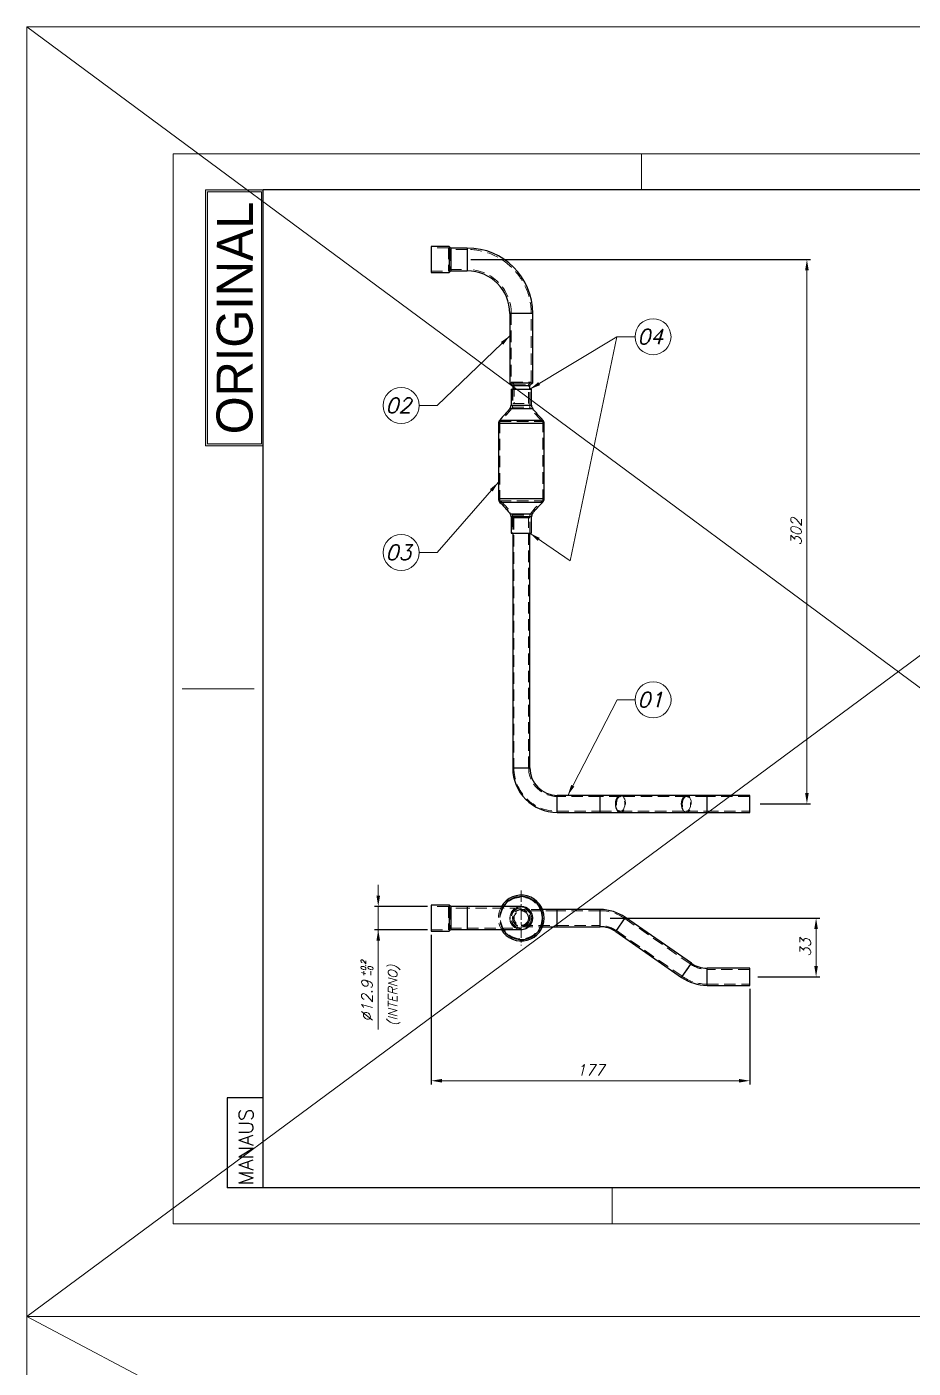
# Model space of a CAD drawing. Header units: millimetres. Extents: x -274 to 1592, y -149 to 3482.
# Drawn here: x -81 to 411, y 2737 to 3482 of the extents above; entities that cross this region are included whole.
import ezdxf
from ezdxf.enums import TextEntityAlignment as Align

# ---------------------------------------------------------------- set-up
doc = ezdxf.new("R2010")
doc.units = ezdxf.units.MM
doc.header["$LTSCALE"] = 5
for name, pattern in [('CENTER', [2, 1.25, -0.25, 0.25, -0.25]), ('DASHED', [0.75, 0.5, -0.25]), ('HIDDEN', [1.905, 1.27, -0.635])]:
    doc.linetypes.add(name, pattern=pattern)
for name, color, linetype, lineweight in [('Dimensão', 252, 'Continuous', 13), ('LCentro', 1, 'CENTER', 15), ('LContorno', 7, 'Continuous', 30), ('LTexto', 7, 'Continuous', 25), ('LTracejada', 2, 'DASHED', 20), ('TEXTO', 3, 'Continuous', 25)]:
    doc.layers.add(name, color=color, linetype=linetype, lineweight=lineweight)
doc.styles.add('ARIAL ELGIN', font='ARIAL.TTF')
doc.styles.add('romans', font='romans.shx', dxfattribs={"oblique": 15})
doc.dimstyles.new('romans', dxfattribs={"dimscale": 2, "dimtxt": 3, "dimasz": 3, "dimexe": 1, "dimexo": 1, "dimgap": 1.5, "dimtad": 1, "dimdsep": 46, "dimtxsty": 'romans', "dimcen": 0, "dimclrd": 256, "dimclre": 256, "dimclrt": 7, "dimaunit": 1, "dimadec": 0, "dimazin": 0, "dimtfac": 0.666666, "dimtmove": 0, "dimatfit": 3, "dimfxl": 1, "dimlwd": -1, "dimarcsym": 0})

# ---------------------------------------------------------------- blocks, each defined once
blk = doc.blocks.new('Carimbo Original PRETO')
at = {"layer": 'LCentro'}
h = blk.add_hatch(color=3, dxfattribs=at)
h.paths.add_polyline_path([(-16, -71), (0, -71), (0, 0), (-16, 0)])
h.paths.add_polyline_path([(-15.5, -0.5), (-0.5, -0.5), (-0.5, -70.5), (-15.5, -70.5)], flags=16)
at = {"layer": 'LCentro', "color": 3, "linetype": 'Continuous'}
for points in [[(0, -71), (0, 0), (-16, 0), (-16, -71)], [(-0.5, -70.5), (-0.5, -0.5), (-15.5, -0.5), (-15.5, -70.5)]]:
    blk.add_lwpolyline(points, close=True, dxfattribs=at)
at = {"layer": 'LCentro', "color": 3, "style": 'ARIAL ELGIN', "width": 0.968396}
blk.add_text('ORIGINAL', height=10, rotation=89.8833, dxfattribs=at).set_placement((-2.99, -67.83), (-2.86, -3.23), align=Align.FIT)
blk = doc.blocks.new('A3')
at = {"layer": 'Dimensão'}
for p, q in [((0, 297), (420, 297)), ((0, 0), (0, 297)), ((130, 297), (130, 287)), ((235, 297), (235, 287)), ((420, 0), (420, 297)), ((2.5, 148.5), (22.5, 148.5)), ((338.5, 43.38), (255, 43.38)), ((355.5, 44), (410, 44)), ((396.5, 44), (378.5, 44)), ((338.5, 37.75), (255, 37.75)), ((355.5, 39), (410, 39)), ((338.5, 35.13), (230, 35.13)), ((355.5, 34), (410, 34)), ((338.5, 30.5), (252, 30.5)), ((410, 22.5), (371, 22.5)), ((121.88, 0), (121.88, 10)), ((235, 0), (235, 10)), ((0, 0), (420, 0))]:
    blk.add_line(p, q, dxfattribs=at)
at = {"layer": 'LCentro'}
for p, q in [((329.5, 20), (329.5, 28.5)), ((307.5, 24.25), (336, 24.25))]:
    blk.add_line(p, q, dxfattribs=at)
at = {"layer": 'LContorno', "color": 3}
for p, q in [((410, 287), (25, 287)), ((25, 10), (25, 287)), ((410, 10), (410, 287)), ((410, 54), (410, 49)), ((230, 49), (230, 10)), ((338.5, 19.5), (338.5, 49)), ((355.5, 10), (355.5, 49)), ((378.5, 29), (378.5, 49)), ((396.5, 29), (396.5, 49)), ((15, 35), (15, 10)), ((25, 35), (15, 35)), ((410, 29), (230, 29)), ((291, 19.5), (291, 29)), ((305, 19.5), (305, 29)), ((410, 19.5), (230, 19.5)), ((410, 10), (15, 10)), ((410, 10), (220, 10))]:
    blk.add_line(p, q, dxfattribs=at)
at = {"layer": 'LContorno', "color": 3, "lineweight": 60}
for p, q in [((410, 54), (230, 54)), ((230, 54), (230, 49)), ((239.5, 49), (239.5, 54)), ((378.5, 49), (378.5, 54)), ((396.5, 49), (396.5, 54)), ((410, 49), (230, 49))]:
    blk.add_line(p, q, dxfattribs=at)
at = {"layer": 'LContorno'}
for p, q in [((310, 26.75), (319.95, 27.74)), ((310, 24.25), (310, 26.75)), ((319.95, 27.74), (319.95, 20.74)), ((310, 21.74), (310, 24.24)), ((319.95, 20.74), (310, 21.74))]:
    blk.add_line(p, q, dxfattribs=at)
for major_axis, start_param, end_param in [((-2.47, 2.47), 3.926991, 10.210176), ((1.77, 1.77), 5.497787, 11.780972)]:
    blk.add_ellipse((329.5, 24.25), major_axis=major_axis, ratio=1, start_param=start_param, end_param=end_param, dxfattribs=at)
at = {"layer": 'LContorno', "style": 'romans'}
blk.add_text('MANAUS', height=4, rotation=90, dxfattribs=at).set_placement((22.18, 10.75))
blk.add_text('A-3', height=2.5, dxfattribs=at).set_placement((342.68, 20.78), align=Align.BOTTOM_LEFT)
at = {"layer": 'LContorno', "style": 'romans', "oblique": 15}
for tag, height, width, p in [('NOME1', 2.22, 1.035276, (387.5, 44.36)), ('DATA1', 1.93, 0.9, (403.15, 44.37)), ('NOME2', 2.22, 1.035276, (387.44, 39.59)), ('DATA2', 1.93, 0.9, (402.92, 39.65)), ('NOME3', 2.22, 1.035276, (387.44, 29.59)), ('DATA3', 1.93, 1.035276, (402.92, 29.65))]:
    blk.add_attdef(tag, text='', height=height, dxfattribs=dict(at, width=width)).set_placement(p, align=Align.BOTTOM_CENTER)
at = {"layer": 'LContorno', "style": 'romans'}
for tag, height, p in [('ESC.', 3.5, (346.89, 34.36)), ('ARQUIVO', 2.5, (387.75, 12.88))]:
    blk.add_attdef(tag, text='', height=height, dxfattribs=at).set_placement(p, align=Align.BOTTOM_CENTER)
at = {"layer": 'LContorno', "style": 'romans', "width": 0.85}
blk.add_attdef('NºDESENHO', text='', height=2.5, dxfattribs=at).set_placement((390.5, 22.5), align=Align.BOTTOM_CENTER)
at = {"layer": 'LTexto', "style": 'romans'}
for s, height, p in [('NO.', 2, (234.35, 50.49)), ('MODIFICAÇÕES', 2, (309.46, 50.49)), ('RUBRICA', 2, (387.15, 50.52)), ('DATA', 2, (403.67, 50.52)), ('DENOMINAÇÃO', 2, (242.32, 44.37)), ('ESCALA', 2, (346.51, 45.5)), ('PARTICULAR', 2, (240.73, 30.51)), ('DES.No.', 2.5, (363.32, 22.52)), ('ARQUIVO:       .DWG', 2.5, (383.48, 13.61))]:
    blk.add_text(s, height=height, dxfattribs=at).set_placement(p, align=Align.CENTER)
for s, p in [('DESENHADO', (357.9, 47.49)), ('PROJETADO', (357.9, 42.87)), ('CONFERIDO', (357.9, 37.55)), ('APROVADO', (358.29, 32.53))]:
    blk.add_text(s, height=2, dxfattribs=at).set_placement(p, align=Align.TOP_LEFT)
for s, height, p in [('ELGIN INDUSTRIAL DA AMAZÔNIA LTDA. ', 2, (261.67, 26.14)), ('UNIDADE', 2, (297.93, 27.13)), ('Manaus Est. Amazonas', 2, (260.5, 21.62)), ('mm', 2, (297.93, 22.61)), ('Desenho de propriedade da ELGIN S.A. - Direitos reservados de acordo ', 1.8, (292.75, 16.59)), ('com a lei não sendo permitido a sua reprodução ou a transferência a terceiros', 1.8, (292.75, 13.19))]:
    blk.add_text(s, height=height, dxfattribs=at).set_placement(p, align=Align.MIDDLE_CENTER)
blk.add_text('FORMATO', height=2, dxfattribs=at).set_placement((340.3, 25.46), align=Align.BOTTOM_LEFT)
at = {"layer": 'LTexto', "style": 'romans', "oblique": 15, "width": 1.035276}
for tag, p in [('DENOMINAÇÃO', (296.75, 43.38)), ('DENOMINAÇÃO1', (296.75, 37.75))]:
    blk.add_attdef(tag, text='', height=2.9, dxfattribs=at).set_placement(p, align=Align.BOTTOM_CENTER)
blk.add_attdef('PARTICULAR', text='', height=2.4, dxfattribs=at).set_placement((336.26, 30.5), align=Align.BOTTOM_RIGHT)
blk = doc.blocks.new('InsCirculo')
at = {"layer": 'Dimensão'}
blk.add_circle((0, 0), 5, dxfattribs=at)
at = {"layer": 'TEXTO', "style": 'romans', "oblique": 15}
blk.add_attdef('00', text='', height=4.17, dxfattribs=at).set_placement((-0.76, 0), align=Align.MIDDLE_CENTER)
blk = doc.blocks.new('*D70')
at = {"layer": 'Defpoints', "color": 0}
for p in [(240.52, 2987.02), (356.88, 2987.02), (322.57, 2954.45)]:
    blk.add_point(p, dxfattribs=at)
at = {"layer": 'Dimensão', "lineweight": -2}
for p, q in [((242.52, 2987.02), (358.88, 2987.02)), ((324.57, 2954.45), (358.88, 2954.45))]:
    blk.add_line(p, q, dxfattribs=at)
at = {"layer": 'Dimensão'}
blk.add_line((356.88, 2960.45), (356.88, 2981.02), dxfattribs=at)
for points in [[(357.88, 2981.02), (355.88, 2981.02), (356.88, 2987.02)], [(355.88, 2960.45), (357.88, 2960.45), (356.88, 2954.45)]]:
    blk.add_solid(points, dxfattribs=at)
at = {"layer": 'Dimensão', "color": 7, "insert": (350.88, 2970.73), "char_height": 6, "attachment_point": 5, "rotation": 90, "style": 'romans'}
blk.add_mtext('33', dxfattribs=at)
blk = doc.blocks.new('*D71')
at = {"layer": 'Defpoints', "color": 0}
for p in [(143.22, 2979.77), (320.07, 2949.69), (320.07, 2896.73)]:
    blk.add_point(p, dxfattribs=at)
at = {"layer": 'Dimensão', "lineweight": -2}
for p, q in [((143.22, 2977.77), (143.22, 2894.73)), ((320.07, 2947.69), (320.07, 2894.73))]:
    blk.add_line(p, q, dxfattribs=at)
at = {"layer": 'Dimensão'}
blk.add_line((149.22, 2896.73), (314.07, 2896.73), dxfattribs=at)
for points in [[(149.22, 2897.73), (149.22, 2895.73), (143.22, 2896.73)], [(314.07, 2895.73), (314.07, 2897.73), (320.07, 2896.73)]]:
    blk.add_solid(points, dxfattribs=at)
at = {"layer": 'Dimensão', "color": 7, "insert": (231.65, 2902.73), "char_height": 6, "attachment_point": 5, "style": 'romans'}
blk.add_mtext('177', dxfattribs=at)
blk = doc.blocks.new('*D72')
at = {"layer": 'Defpoints', "color": 0}
for p in [(113.84, 2993.47), (143.22, 2993.47), (143.22, 2980.57)]:
    blk.add_point(p, dxfattribs=at)
at = {"layer": 'Dimensão'}
for p, q in [((113.84, 2999.47), (113.84, 3005.47)), ((113.84, 2980.57), (113.84, 2993.47)), ((113.84, 2980.57), (113.84, 2925.21)), ((113.84, 2974.57), (113.84, 2968.57))]:
    blk.add_line(p, q, dxfattribs=at)
at = {"layer": 'Dimensão', "lineweight": -2}
for p, q in [((141.22, 2993.47), (111.84, 2993.47)), ((141.22, 2980.57), (111.84, 2980.57))]:
    blk.add_line(p, q, dxfattribs=at)
at = {"layer": 'Dimensão'}
for points in [[(112.84, 2999.47), (114.84, 2999.47), (113.84, 2993.47)], [(114.84, 2974.57), (112.84, 2974.57), (113.84, 2980.57)]]:
    blk.add_solid(points, dxfattribs=at)
at = {"layer": 'Dimensão', "color": 7, "insert": (107.58, 2946.55), "char_height": 6, "attachment_point": 5, "rotation": 90, "style": 'romans'}
blk.add_mtext('\\A1;%%c12.9{\\H0.5x; \\H0.9333x;\\S+0.2^ -0;}', dxfattribs=at)
blk = doc.blocks.new('*D73')
at = {"layer": 'Defpoints', "color": 0}
for p in [(163.22, 3352.66), (351.79, 3352.66), (323.79, 3050.4)]:
    blk.add_point(p, dxfattribs=at)
at = {"layer": 'Dimensão', "lineweight": -2}
for p, q in [((165.22, 3352.66), (353.79, 3352.66)), ((325.79, 3050.4), (353.79, 3050.4))]:
    blk.add_line(p, q, dxfattribs=at)
at = {"layer": 'Dimensão'}
blk.add_line((351.79, 3056.4), (351.79, 3346.66), dxfattribs=at)
for points in [[(352.79, 3346.66), (350.79, 3346.66), (351.79, 3352.66)], [(350.79, 3056.4), (352.79, 3056.4), (351.79, 3050.4)]]:
    blk.add_solid(points, dxfattribs=at)
at = {"layer": 'Dimensão', "color": 7, "insert": (345.79, 3201.53), "char_height": 6, "attachment_point": 5, "rotation": 90, "style": 'romans'}
blk.add_mtext('302', dxfattribs=at)

msp = doc.modelspace()

# ---------------------------------------------------------------- linework, layer by layer
at = {"layer": 'Dimensão'}
for p, q in [((-81.243, 2765.844), (886.069, 3481.789)), ((-81.243, 3481.789), (886.069, 2765.844)), ((1591.764, 1881.899), (-81.243, 2765.844))]:
    msp.add_line(p, q, dxfattribs=at)
for points in [[(-81.243, 3481.789), (-81.243, 2765.844), (886.069, 2765.844), (886.069, 3481.789)], [(-81.243, 2765.844), (-81.243, 1881.899), (1591.764, 1881.899), (1591.764, 2765.844)]]:
    msp.add_lwpolyline(points, close=True, dxfattribs=at)
at = {"layer": 'LCentro'}
msp.add_line((193.22, 3002.262), (193.22, 2971.774), dxfattribs=at)
at = {"layer": 'LContorno', "color": 3, "linetype": 'Continuous', "lineweight": 25}
for p, q in [((153.22, 3359.907), (143.22, 3359.907)), ((143.22, 3359.907), (143.22, 3345.407)), ((154.12, 3359.007), (153.22, 3359.907)), ((153.22, 3359.907), (153.22, 3345.407)), ((163.22, 3359.007), (154.12, 3359.007)), ((154.12, 3359.007), (154.12, 3346.307)), ((163.22, 3359.007), (163.22, 3346.307)), ((143.22, 3345.407), (153.22, 3345.407)), ((153.22, 3345.407), (154.12, 3346.307)), ((154.12, 3346.307), (163.22, 3346.307)), ((186.87, 3322.657), (186.87, 3284.247)), ((199.57, 3322.657), (186.87, 3322.657)), ((199.57, 3284.247), (199.57, 3322.657)), ((186.87, 3284.247), (188.46, 3282.657)), ((186.87, 3284.247), (199.57, 3284.247)), ((197.98, 3282.657), (199.57, 3284.247)), ((187.57, 3280.657), (187.57, 3271.744)), ((187.57, 3280.657), (198.87, 3280.657)), ((188.46, 3282.657), (188.46, 3280.657)), ((188.46, 3282.657), (197.98, 3282.657)), ((197.98, 3280.657), (197.98, 3282.657)), ((198.87, 3271.744), (198.87, 3280.657)), ((199.579, 3269.807), (186.861, 3269.807)), ((187.57, 3271.744), (198.87, 3271.744)), ((180.52, 3261.5), (180.52, 3219.904)), ((181.907, 3261.5), (180.52, 3261.5)), ((181.295, 3263.512), (205.144, 3263.512)), ((205.92, 3261.5), (181.907, 3261.5)), ((205.92, 3219.904), (205.92, 3261.5)), ((180.52, 3219.904), (181.907, 3219.904)), ((205.042, 3217.784), (181.397, 3217.784)), ((181.907, 3219.904), (205.92, 3219.904)), ((187.031, 3211.493), (199.408, 3211.493)), ((187.57, 3209.777), (187.57, 3200.657)), ((198.87, 3209.777), (187.57, 3209.777)), ((198.87, 3200.657), (198.87, 3209.777)), ((187.57, 3200.657), (198.87, 3200.657)), ((188.46, 3200.657), (188.46, 3070.397)), ((197.98, 3070.397), (197.98, 3200.657)), ((188.46, 3070.397), (193.22, 3070.397)), ((193.22, 3070.397), (197.98, 3070.397)), ((236.951, 3055.157), (213.22, 3055.157)), ((213.22, 3050.397), (213.22, 3055.157)), ((248.367, 3055.157), (236.951, 3055.157)), ((236.951, 3050.397), (236.951, 3055.157)), ((284.923, 3055.157), (248.367, 3055.157)), ((296.339, 3055.157), (284.923, 3055.157)), ((320.07, 3055.157), (296.339, 3055.157)), ((296.339, 3050.397), (296.339, 3055.157)), ((320.07, 3050.397), (320.07, 3055.157)), ((213.22, 3045.637), (213.22, 3050.397)), ((213.22, 3045.637), (236.951, 3045.637)), ((236.951, 3045.637), (236.951, 3050.397)), ((236.951, 3045.637), (248.367, 3045.637)), ((248.367, 3045.637), (284.923, 3045.637)), ((284.923, 3045.637), (296.339, 3045.637)), ((296.339, 3045.637), (296.339, 3050.397)), ((296.339, 3045.637), (320.07, 3045.637)), ((320.07, 3045.637), (320.07, 3050.397)), ((153.22, 2994.268), (143.22, 2994.268)), ((143.22, 2994.268), (143.22, 2979.768)), ((154.12, 2993.368), (153.22, 2994.268)), ((153.22, 2994.268), (153.22, 2979.768)), ((163.22, 2993.368), (154.12, 2993.368)), ((154.12, 2993.368), (154.12, 2980.668)), ((193.22, 2993.368), (163.22, 2993.368)), ((163.22, 2993.368), (163.22, 2980.668)), ((213.22, 2991.778), (204.994, 2991.778)), ((236.951, 2991.778), (213.22, 2991.778)), ((213.22, 2982.258), (213.22, 2991.778)), ((236.951, 2982.258), (236.951, 2991.778)), ((245.65, 2979.532), (251.084, 2987.348)), ((287.64, 2961.936), (251.084, 2987.348)), ((143.22, 2979.768), (153.22, 2979.768)), ((153.22, 2979.768), (154.12, 2980.668)), ((154.12, 2980.668), (163.22, 2980.668)), ((163.22, 2980.668), (193.22, 2980.668)), ((204.994, 2982.258), (213.22, 2982.258)), ((213.22, 2982.258), (236.951, 2982.258)), ((245.65, 2979.532), (282.206, 2954.119)), ((282.206, 2954.119), (287.64, 2961.936)), ((320.07, 2959.209), (296.339, 2959.209)), ((296.339, 2949.689), (296.339, 2959.209)), ((320.07, 2949.689), (320.07, 2959.209)), ((296.339, 2949.689), (320.07, 2949.689))]:
    msp.add_line(p, q, dxfattribs=at)
at = {"layer": 'LContorno', "color": 3, "linetype": 'Continuous', "lineweight": 25, "flags": 128}
for points in [[(245.65, 3050.397), (245.723, 3051.495), (245.939, 3052.533), (246.286, 3053.457), (246.744, 3054.215), (247.291, 3054.768), (247.895, 3055.085), (248.367, 3055.157)], [(282.206, 3050.397), (282.28, 3051.495), (282.495, 3052.533), (282.842, 3053.457), (283.301, 3054.215), (283.847, 3054.768), (284.451, 3055.085), (284.923, 3055.157)], [(248.367, 3045.637), (247.895, 3045.709), (247.291, 3046.026), (246.744, 3046.579), (246.286, 3047.337), (245.939, 3048.261), (245.723, 3049.299), (245.65, 3050.397)], [(284.923, 3045.637), (284.451, 3045.709), (283.847, 3046.026), (283.301, 3046.579), (282.842, 3047.337), (282.495, 3048.261), (282.28, 3049.299), (282.206, 3050.397)]]:
    msp.add_lwpolyline(points, dxfattribs=at)
at = {"layer": 'LContorno', "color": 3, "linetype": 'Continuous', "lineweight": 25}
for centre, radius, start, end in [((163.22, 3322.657), 36.35, 0, 90), ((163.22, 3322.657), 23.65, 0, 90), ((184.57, 3271.744), 3, 319.785228, 0), ((201.87, 3271.744), 3, 180, 220.214772), ((183.52, 3261.5), 3, 137.86206, 180), ((202.92, 3261.5), 3, 0, 42.13794), ((183.52, 3219.904), 3, 180, 224.975778), ((202.92, 3219.904), 3, 315.024222, 0), ((184.57, 3209.777), 3, 0, 34.884082), ((201.87, 3209.777), 3, 145.115918, 180), ((213.22, 3070.397), 24.76, 180, 270), ((213.22, 3070.397), 15.24, 180, 270), ((193.22, 2987.018), 12.7, 210, 150), ((193.22, 2987.018), 11.925, 27.035685, 147.824605), ((193.22, 2987.018), 11.925, 212.175395, 27.035685), ((193.22, 2987.018), 6.359, 27.035685, 93.067466), ((193.22, 2987.018), 6.359, 266.932534, 27.035685), ((193.22, 2987.018), 6.35, 270, 90), ((236.951, 2967.018), 24.76, 55.194588, 90), ((236.951, 2967.018), 15.24, 55.194588, 90), ((296.339, 2974.449), 15.24, 235.194588, 270), ((296.339, 2974.449), 24.76, 235.194588, 270)]:
    msp.add_arc(centre, radius, start, end, dxfattribs=at)
for points, knots in [([(186.861, 3269.807), (185.952, 3268.754), (184.121, 3266.631), (182.242, 3264.557), (181.295, 3263.512)], [0, 0, 0, 0, 0.4960892, 1, 1, 1, 1]), ([(205.144, 3263.512), (204.197, 3264.557), (202.318, 3266.631), (200.487, 3268.754), (199.579, 3269.807)], [0, 0, 0, 0, 0.5039108, 1, 1, 1, 1]), ([(181.397, 3217.784), (182.198, 3216.975), (183.654, 3215.503), (185.587, 3213.414), (186.589, 3212.081), (187.031, 3211.493)], [0, 0, 0, 0, 0.4050248, 0.7373626, 1, 1, 1, 1]), ([(199.409, 3211.493), (199.851, 3212.081), (200.852, 3213.414), (202.785, 3215.503), (204.242, 3216.975), (205.042, 3217.784)], [0, 0, 0, 0, 0.2626374, 0.5949752, 1, 1, 1, 1])]:
    msp.add_open_spline(points, degree=3, knots=knots, dxfattribs=at)
at = {"layer": 'LTracejada', "color": 2, "linetype": 'HIDDEN', "lineweight": 18}
for p, q in [((152.888, 3359.107), (143.22, 3359.107)), ((152.888, 3359.107), (152.888, 3346.207)), ((153.788, 3358.207), (152.888, 3359.107)), ((163.22, 3352.657), (163.22, 3359.007)), ((153.788, 3358.207), (153.788, 3347.107)), ((163.22, 3358.207), (153.788, 3358.207)), ((163.22, 3347.107), (163.22, 3358.174)), ((163.22, 3346.307), (163.22, 3352.657)), ((143.22, 3346.207), (152.888, 3346.207)), ((152.888, 3346.207), (153.788, 3347.107)), ((153.788, 3347.107), (163.22, 3347.107)), ((186.87, 3322.657), (193.22, 3322.657)), ((187.67, 3322.657), (187.67, 3284.578)), ((198.77, 3322.657), (187.702, 3322.657)), ((193.22, 3322.657), (199.57, 3322.657)), ((198.77, 3284.578), (198.77, 3322.657)), ((187.67, 3284.578), (198.77, 3284.578)), ((187.67, 3284.578), (189.26, 3282.988)), ((197.18, 3282.988), (198.77, 3284.578)), ((188.37, 3280.657), (188.37, 3270.657)), ((188.46, 3280.657), (188.46, 3272.657)), ((189.26, 3282.988), (197.18, 3282.988)), ((189.26, 3282.988), (189.26, 3272.657)), ((197.18, 3272.657), (197.18, 3282.988)), ((197.98, 3272.657), (197.98, 3280.657)), ((198.07, 3270.657), (198.07, 3280.657)), ((186.861, 3269.807), (198.884, 3269.807)), ((198.252, 3271.744), (187.57, 3271.744)), ((188.37, 3270.657), (198.07, 3270.657)), ((188.46, 3272.657), (197.98, 3272.657)), ((198.87, 3271.744), (198.252, 3271.744)), ((198.884, 3269.807), (199.579, 3269.807)), ((180.52, 3261.5), (205.92, 3261.5)), ((203.841, 3263.512), (181.295, 3263.512)), ((181.32, 3262.657), (205.12, 3262.657)), ((181.32, 3262.657), (181.32, 3218.657)), ((205.144, 3263.512), (203.841, 3263.512)), ((205.12, 3218.657), (205.12, 3262.657)), ((205.92, 3219.904), (180.52, 3219.904)), ((181.32, 3218.657), (205.12, 3218.657)), ((181.397, 3217.784), (203.75, 3217.784)), ((203.75, 3217.784), (205.042, 3217.784)), ((198.732, 3211.493), (187.031, 3211.493)), ((187.57, 3209.777), (198.252, 3209.777)), ((188.37, 3210.657), (198.07, 3210.657)), ((188.37, 3210.657), (188.37, 3200.657)), ((198.07, 3200.657), (198.07, 3210.657)), ((198.252, 3209.777), (198.87, 3209.777)), ((199.408, 3211.493), (198.732, 3211.493)), ((188.46, 3209.135), (193.22, 3209.135)), ((188.46, 3209.135), (188.46, 3200.657)), ((189.11, 3209.135), (189.11, 3070.397)), ((193.22, 3209.135), (197.98, 3209.135)), ((197.33, 3070.397), (197.33, 3209.135)), ((197.98, 3200.657), (197.98, 3209.135)), ((197.98, 3070.397), (188.46, 3070.397)), ((197.322, 3070.397), (189.118, 3070.397)), ((213.22, 3055.157), (213.22, 3045.637)), ((236.951, 3054.507), (213.22, 3054.507)), ((213.22, 3054.499), (213.22, 3046.295)), ((236.951, 3055.157), (236.951, 3045.637)), ((236.951, 3054.507), (236.951, 3046.32)), ((248.367, 3054.507), (236.951, 3054.507)), ((284.923, 3054.507), (248.367, 3054.507)), ((296.339, 3054.507), (284.923, 3054.507)), ((296.339, 3055.157), (296.339, 3045.637)), ((320.07, 3054.507), (296.339, 3054.507)), ((296.339, 3046.287), (296.339, 3054.475)), ((213.22, 3046.287), (236.951, 3046.287)), ((236.951, 3046.287), (248.367, 3046.287)), ((248.367, 3046.287), (284.923, 3046.287)), ((284.923, 3046.287), (296.339, 3046.287)), ((296.339, 3046.287), (320.07, 3046.287)), ((152.888, 2993.468), (143.22, 2993.468)), ((152.888, 2993.468), (152.888, 2980.568)), ((153.788, 2992.568), (152.888, 2993.468)), ((153.788, 2992.568), (153.788, 2981.468)), ((163.22, 2992.568), (153.788, 2992.568)), ((163.22, 2980.668), (163.22, 2993.368)), ((193.22, 2992.568), (163.22, 2992.568)), ((163.22, 2981.476), (163.22, 2992.56)), ((204.994, 2991.778), (193.22, 2991.778)), ((213.22, 2991.128), (193.22, 2991.128)), ((213.22, 2991.778), (213.22, 2982.258)), ((213.22, 2991.128), (213.22, 2982.94)), ((236.951, 2991.128), (213.22, 2991.128)), ((236.951, 2991.778), (236.951, 2982.258)), ((236.951, 2982.916), (236.951, 2991.12)), ((251.084, 2987.348), (245.65, 2979.532)), ((250.713, 2986.815), (246.039, 2980.092)), ((287.269, 2961.402), (250.713, 2986.815)), ((143.22, 2980.568), (152.888, 2980.568)), ((152.888, 2980.568), (153.788, 2981.468)), ((153.788, 2981.468), (163.22, 2981.468)), ((163.22, 2981.468), (193.22, 2981.468)), ((193.22, 2982.908), (213.22, 2982.908)), ((193.22, 2982.258), (204.994, 2982.258)), ((213.22, 2982.908), (236.951, 2982.908)), ((246.021, 2980.065), (282.577, 2954.653)), ((287.64, 2961.936), (282.206, 2954.119)), ((282.577, 2954.653), (287.251, 2961.375)), ((296.339, 2959.209), (296.339, 2949.689)), ((320.07, 2958.559), (296.339, 2958.559)), ((296.339, 2958.551), (296.339, 2950.347)), ((296.339, 2950.339), (320.07, 2950.339))]:
    msp.add_line(p, q, dxfattribs=at)
at = {"layer": 'LTracejada', "color": 2, "linetype": 'HIDDEN', "lineweight": 18, "flags": 128}
for points in [[(250.713, 3050.397), (250.639, 3049.375), (250.423, 3048.417), (250.077, 3047.584), (249.624, 3046.927), (249.092, 3046.488), (248.514, 3046.295), (247.927, 3046.36), (247.368, 3046.678), (246.871, 3047.23), (246.469, 3047.981), (246.186, 3048.884), (246.039, 3049.882), (246.039, 3050.912), (246.186, 3051.91), (246.469, 3052.813), (246.871, 3053.564), (247.368, 3054.116), (247.927, 3054.434), (248.514, 3054.499), (249.092, 3054.306), (249.624, 3053.867), (250.077, 3053.211), (250.423, 3052.377), (250.639, 3051.419), (250.713, 3050.397)], [(248.367, 3055.157), (248.525, 3055.149), (249.146, 3054.957), (249.725, 3054.519), (250.231, 3053.859), (250.637, 3053.013), (250.92, 3052.025), (251.065, 3050.95), (251.065, 3049.845), (250.92, 3048.769), (250.637, 3047.781), (250.231, 3046.935), (249.725, 3046.275), (249.146, 3045.837), (248.525, 3045.645), (248.367, 3045.637)], [(282.577, 3050.397), (282.651, 3051.419), (282.868, 3052.377), (283.213, 3053.211), (283.666, 3053.867), (284.198, 3054.306), (284.776, 3054.499), (285.363, 3054.434), (285.922, 3054.116), (286.419, 3053.564), (286.821, 3052.813), (287.105, 3051.91), (287.251, 3050.912), (287.251, 3049.882), (287.105, 3048.884), (286.821, 3047.981), (286.419, 3047.23), (285.922, 3046.678), (285.363, 3046.36), (284.776, 3046.295), (284.198, 3046.488), (283.666, 3046.927), (283.213, 3047.584), (282.868, 3048.417), (282.651, 3049.375), (282.577, 3050.397)], [(284.923, 3055.157), (285.081, 3055.149), (285.703, 3054.957), (286.282, 3054.519), (286.788, 3053.859), (287.193, 3053.013), (287.476, 3052.025), (287.622, 3050.95), (287.622, 3049.845), (287.476, 3048.769), (287.193, 3047.781), (286.788, 3046.935), (286.282, 3046.275), (285.703, 3045.837), (285.081, 3045.645), (284.923, 3045.637)]]:
    msp.add_lwpolyline(points, dxfattribs=at)
at = {"layer": 'LTracejada', "color": 2, "linetype": 'HIDDEN', "lineweight": 18}
for radius in [11.9, 11.822, 11.62, 11.564, 6.189, 5.65, 5.55, 4.85, 4.76, 4.734, 4.619, 4.11, 3.96]:
    msp.add_circle((193.22, 2987.018), radius, dxfattribs=at)
for centre, radius, start, end in [((163.22, 3322.657), 35.55, 0, 90), ((163.22, 3322.657), 24.45, 0, 90), ((213.22, 3070.397), 24.11, 180, 270), ((213.22, 3070.397), 15.89, 180, 270), ((193.22, 2987.018), 12.7, 150, 210), ((193.22, 2987.018), 11.925, 147.824605, 212.175395), ((193.22, 2987.018), 6.359, 93.067466, 266.932534), ((193.22, 2987.018), 6.35, 90, 270), ((236.951, 2967.018), 24.11, 55.194588, 90), ((236.951, 2967.018), 15.89, 55.194588, 90), ((296.339, 2974.449), 15.89, 235.194588, 270), ((296.339, 2974.449), 24.11, 235.194588, 270)]:
    msp.add_arc(centre, radius, start, end, dxfattribs=at)
for points, knots in [([(188.601, 3270.657), (187.86, 3269.761), (186.371, 3267.96), (183.986, 3265.292), (182.399, 3263.54), (181.6, 3262.657)], [0, 0, 0, 0, 0.3291353, 0.6619238, 1, 1, 1, 1]), ([(204.84, 3262.657), (204.04, 3263.54), (202.454, 3265.292), (200.068, 3267.96), (198.579, 3269.761), (197.838, 3270.657)], [0, 0, 0, 0, 0.3380762, 0.6708647, 1, 1, 1, 1]), ([(181.656, 3218.657), (182.427, 3217.887), (183.864, 3216.454), (185.823, 3214.348), (187.395, 3212.476), (188.144, 3211.227), (188.486, 3210.657)], [0, 0, 0, 0, 0.31181093, 0.58067916, 0.80879915, 1, 1, 1, 1]), ([(197.954, 3210.657), (198.295, 3211.227), (199.045, 3212.476), (200.616, 3214.348), (202.575, 3216.454), (204.012, 3217.887), (204.784, 3218.657)], [0, 0, 0, 0, 0.1912008, 0.4193208, 0.6881891, 1, 1, 1, 1])]:
    msp.add_open_spline(points, degree=3, knots=knots, dxfattribs=at)

# ---------------------------------------------------------------- block references
at = {"layer": 'Dimensão'}
ref = msp.add_blockref('A3', (0, 2817.234), dxfattribs=dict(at, xscale=2, yscale=2, zscale=2))
ref.add_attrib('DENOMINAÇÃO', 'CONJUNTO TUBOS COM FILTRO', dxfattribs={"layer": 'LTexto', "height": 5.6, "style": 'romans', "width": 0.8}).set_placement((593.5, 2903.984), align=Align.BOTTOM_CENTER)
ref.add_attrib('DENOMINAÇÃO1', '        COMPRESSOR COPELAND       ', dxfattribs={"layer": 'LTexto', "height": 5.79555, "style": 'romans', "oblique": 15, "width": 0.8}).set_placement((593.5, 2892.734), align=Align.BOTTOM_CENTER)
ref.add_attrib('PARTICULAR', '          UNIDADE EXTERNA UNIVERSAL ELGIN 48K FRIO', dxfattribs={"layer": 'LTexto', "height": 4.8, "style": 'romans', "oblique": 15, "width": 0.770808}).set_placement((504.641, 2879.834), (673.783, 2879.834), align=Align.FIT)
ref.add_attrib('ESC.', '1:2', dxfattribs={"layer": 'LContorno', "height": 7, "style": 'romans'}).set_placement((693.778, 2885.949), align=Align.BOTTOM_CENTER)
ref.add_attrib('NOME1', 'DAVID', dxfattribs={"layer": 'LContorno', "height": 4.4433, "style": 'romans', "oblique": 15, "width": 0.8}).set_placement((775, 2905.962), align=Align.BOTTOM_CENTER)
ref.add_attrib('DATA1', '07.03.22', dxfattribs={"layer": 'LContorno', "height": 3.8637, "style": 'romans', "oblique": 15, "width": 0.9}).set_placement((806.304, 2905.966), align=Align.BOTTOM_CENTER)
ref.add_attrib('NºDESENHO', 'ARC 1 900 95 0022 00', dxfattribs={"layer": 'LContorno', "height": 5, "style": 'romans', "width": 0.773014}).set_placement((744, 2864.689), (818, 2864.689), align=Align.FIT)
ref.add_attrib('ARQUIVO', '0022', dxfattribs={"layer": 'LContorno', "height": 5, "style": 'romans'}).set_placement((775.503, 2842.991), align=Align.BOTTOM_CENTER)
ref.add_attrib('NOME3', 'Cláudio', dxfattribs={"layer": 'LContorno', "height": 4.4433, "style": 'romans', "oblique": 15, "width": 1.035276}).set_placement((774.888, 2876.414), align=Align.BOTTOM_CENTER)
ref.add_attrib('DATA3', '28.03.22', dxfattribs={"layer": 'LContorno', "height": 3.8637, "style": 'romans', "oblique": 15, "width": 1.035276}).set_placement((805.849, 2876.537), align=Align.BOTTOM_CENTER)
at = {"layer": 'Dimensão', "xscale": 2, "yscale": 2, "zscale": 0.8}
msp.add_blockref('Carimbo Original PRETO', (50, 3391.234), dxfattribs=at)
at = {"layer": 'Dimensão', "xscale": 2, "yscale": 2, "zscale": 2}
for p, values in [((266.362, 3309.762), {'00': '04'}), ((126.588, 3271.585), {'00': '02'}), ((126.588, 3190.012), {'00': '03'}), ((266.382, 3108.203), {'00': '01'})]:
    msp.add_blockref('InsCirculo', p, dxfattribs=at).add_auto_attribs(values)

# ---------------------------------------------------------------- texts
at = {"layer": 'Dimensão', "color": 7, "style": 'romans', "oblique": 15}
msp.add_text('(INTERNO)', height=5, rotation=90, dxfattribs=at).set_placement((124.346, 2927.19))

# ---------------------------------------------------------------- dimensions: what is measured, and where the dimension line sits
at = {"layer": 'Dimensão'}
for base, p1, p2, picture, middle in [((351.791, 3352.657), (323.791, 3050.397), (163.22, 3352.657), '*D73', (345.791, 3201.527)), ((356.877, 2987.018), (322.57, 2954.449), (240.52, 2987.018), '*D70', (350.877, 2970.734))]:
    dim = msp.add_linear_dim(base=base, p1=p1, p2=p2, angle=90, dimstyle='romans', override={"dimdec": 0}, dxfattribs=at)
    dim.commit()
    dim.dimension.update_dxf_attribs({"geometry": picture, "text_midpoint": middle})
dim = msp.add_linear_dim(base=(113.843, 2993.468), p1=(143.22, 2980.568), p2=(143.22, 2993.468), angle=90, text='\\A1;%%c<>{\\H0.5x; \\H0.9333x;\\S+0.2^ -0;}', dimstyle='romans', dxfattribs=at)
dim.commit()
dim.dimension.update_dxf_attribs({"geometry": '*D72', "text_midpoint": (113.843, 2946.55), "dimtype": 160})
dim = msp.add_linear_dim(base=(320.07, 2896.726), p1=(143.22, 2979.768), p2=(320.07, 2949.689), dimstyle='romans', override={"dimdec": 0}, dxfattribs=at)
dim.commit()
dim.dimension.update_dxf_attribs({"geometry": '*D71', "text_midpoint": (231.645, 2902.726)})

# ---------------------------------------------------------------- leaders
for points in [[(186.87, 3310.234), (146.588, 3271.585), (136.588, 3271.585)], [(198.07, 3280.657), (246.362, 3309.762), (256.362, 3309.762)], [(180.52, 3228.983), (146.588, 3190.012), (136.588, 3190.012)], [(219.032, 3055.157), (246.382, 3108.203), (256.382, 3108.203)]]:
    msp.add_leader(points, dimstyle='romans', override={"dimgap": 1.5, "dimtad": 0}, dxfattribs=at)
msp.add_leader([(197.98, 3200.657), (220.282, 3185.32), (246.362, 3309.762)], dimstyle='romans', dxfattribs=at)

doc.saveas('drawing.dxf')
